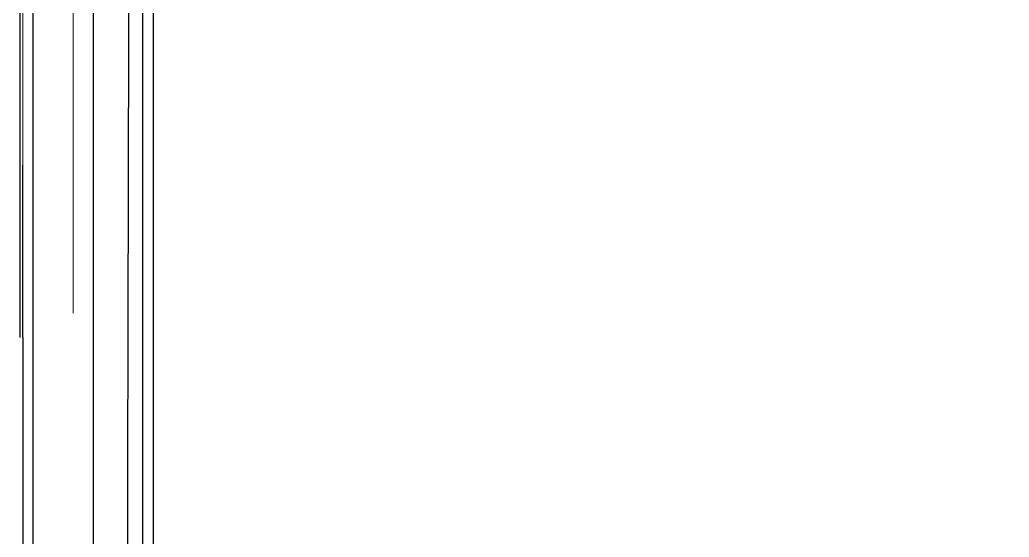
# Model space of a CAD drawing. Header units: millimetres. Extents: x -625 to 415037, y -3642 to 102118.
# Drawn here: x 107168 to 109153, y 4730 to 5768 of the extents above; entities that cross this region are included whole.
import ezdxf

# ---------------------------------------------------------------- set-up
doc = ezdxf.new("R2010")
doc.units = ezdxf.units.MM
doc.linetypes.add('Осевая', pattern=[6350, 1270, -952.5, 3175, -952.5])
doc.layers.add('A-GENM-3', color=7, linetype='Continuous', lineweight=5)
doc.layers.add('Оси-2', color=7, linetype='Осевая', lineweight=9)

# ---------------------------------------------------------------- blocks, each defined once
blk = doc.blocks.new('Рисунок_горы - Рисунок_горы-31934381-Объем проектирования 1 этажа')
at = {"layer": 'A-GENM-3'}
for p, q in [((107109, 6202.7), (107109, 5509.4)), ((107109, 5509.4), (107109, 5508.9)), ((107109, 5508.9), (107109, 5509.4)), ((107109, 5509.4), (107109, 170.3)), ((107109, 5474.8), (107109, 5481.3)), ((107109, 5410.9), (107109, 5473.2)), ((107109, 5473.2), (107109, 5410.9)), ((107109, 4718.9), (107109, 5335.8)), ((107109, 5202.8), (107109, 5327.3)), ((107109, 5327.3), (107109, 5202.8)), ((107109, 5182.5), (107109, 5181.1)), ((107109, 5181.1), (107109, 5059.9))]:
    blk.add_line(p, q, dxfattribs=at)
for points, knots in [([(107109, 5494.8), (107109, 5494.8), (107109, 5527.7), (107109, 5567.6), (107109, 5608.6)], [0.5, 0.5, 0.5, 0.5, 0.50000001, 0.51610652, 0.51610652, 0.51610652, 0.51610652]), ([(107109, 5508.9), (107109, 5508.9), (107109, 5508.2), (107109, 5507.5), (107109, 5506.8)], [0.1333333333, 0.1333333333, 0.1333333333, 0.1333333333, 0.1333333433, 0.1342484748, 0.1342484748, 0.1342484748, 0.1342484748]), ([(107109, 5473.2), (107109, 5473.2), (107109, 5481.2), (107109, 5486.6), (107109, 5494.8)], [0.46666667, 0.46666667, 0.46666667, 0.46666667, 0.46666668, 0.5, 0.5, 0.5, 0.5]), ([(107109, 5494.8), (107109, 5494.8), (107109, 5486.6), (107109, 5481.2), (107109, 5473.2)], [0.467625899, 0.467625899, 0.467625899, 0.467625899, 0.467625909, 0.474820144, 0.474820144, 0.474820144, 0.474820144]), ([(107109, 5481.3), (107109, 5481.3), (107109, 5481.7), (107109, 5482.1), (107109, 5482.5)], [0.358208955, 0.358208955, 0.358208955, 0.358208955, 0.358208965, 0.359714353, 0.359714353, 0.359714353, 0.359714353]), ([(107109, 5447), (107109, 5447), (107109, 5447.7), (107109, 5448.5), (107109, 5449.4)], [0.328358209, 0.328358209, 0.328358209, 0.328358209, 0.328358219, 0.330155979, 0.330155979, 0.330155979, 0.330155979]), ([(107109, 5400.7), (107109, 5400.7), (107109, 5421.8), (107109, 5424.6), (107109, 5431.1)], [0.313432836, 0.313432836, 0.313432836, 0.313432836, 0.313432846, 0.32329993, 0.32329993, 0.32329993, 0.32329993]), ([(107109, 5412.6), (107109, 5412.6), (107109, 5381.3), (107109, 5348.9), (107109, 5322.1)], [0.16666667, 0.16666667, 0.16666667, 0.16666667, 0.16666668, 0.2, 0.2, 0.2, 0.2]), ([(107109, 5391.1), (107109, 5391.1), (107109, 5399.8), (107109, 5403), (107109, 5410.9)], [0.4, 0.4, 0.4, 0.4, 0.40000001, 0.43333333, 0.43333333, 0.43333333, 0.43333333]), ([(107109, 5410.9), (107109, 5410.9), (107109, 5403), (107109, 5399.8), (107109, 5391.1)], [0.482014388, 0.482014388, 0.482014388, 0.482014388, 0.482014398, 0.489208633, 0.489208633, 0.489208633, 0.489208633]), ([(107109, 5327.3), (107109, 5327.3), (107109, 5345.9), (107109, 5365.8), (107109, 5391.1)], [0.36666667, 0.36666667, 0.36666667, 0.36666667, 0.36666668, 0.4, 0.4, 0.4, 0.4]), ([(107109, 5391.1), (107109, 5391.1), (107109, 5365.8), (107109, 5345.9), (107109, 5327.3)], [0.489208633, 0.489208633, 0.489208633, 0.489208633, 0.489208643, 0.496402878, 0.496402878, 0.496402878, 0.496402878]), ([(107109, 5335.8), (107109, 5335.8), (107109, 5337.2), (107109, 5339), (107109, 5341)], [0.298507463, 0.298507463, 0.298507463, 0.298507463, 0.298507473, 0.300719341, 0.300719341, 0.300719341, 0.300719341]), ([(107109, 5322.1), (107109, 5322.1), (107109, 5294.4), (107109, 5274.4), (107109, 5251.1)], [0.2, 0.2, 0.2, 0.2, 0.20000001, 0.23333333, 0.23333333, 0.23333333, 0.23333333]), ([(107109, 5251.1), (107109, 5251.1), (107109, 5239.5), (107109, 5229.1), (107109, 5217.1)], [0.23333333, 0.23333333, 0.23333333, 0.23333333, 0.23333334, 0.26666667, 0.26666667, 0.26666667, 0.26666667]), ([(107109, 5220.4), (107109, 5220.4), (107109, 5212.9), (107109, 5206.7), (107109, 5201.8)], [0.33333333, 0.33333333, 0.33333333, 0.33333333, 0.33333334, 0.40990975, 0.40990975, 0.40990975, 0.40990975]), ([(107109, 5217.1), (107109, 5217.1), (107109, 5206.1), (107109, 5190), (107109, 5182.5)], [0.26666667, 0.26666667, 0.26666667, 0.26666667, 0.26666668, 0.3, 0.3, 0.3, 0.3]), ([(107109, 5202.8), (107109, 5202.8), (107109, 5190.1), (107109, 5187.2), (107109, 5182.5)], [0.503597122, 0.503597122, 0.503597122, 0.503597122, 0.503597132, 0.510791367, 0.510791367, 0.510791367, 0.510791367]), ([(107109, 5059.9), (107109, 5059.9), (107109, 5048.8), (107109, 5037.4), (107109, 5026.3)], [0.525179856, 0.525179856, 0.525179856, 0.525179856, 0.525179866, 0.529081731, 0.529081731, 0.529081731, 0.529081731]), ([(107109, 5042), (107109, 5042), (107109, 5043.5), (107109, 5044.7), (107109, 5045.8)], [0.25, 0.25, 0.25, 0.25, 0.25000001, 0.26021117, 0.26021117, 0.26021117, 0.26021117]), ([(107109, 4960), (107109, 4960), (107109, 4946.2), (107109, 4933.4), (107109, 4925.2)], [0.25, 0.25, 0.25, 0.25, 0.25, 0.370927, 0.370927, 0.370927, 0.370927]), ([(107109, 4936.1), (107109, 4936.1), (107109, 4917.3), (107109, 4904.1), (107109, 4895.7)], [0.5, 0.5, 0.5, 0.5, 0.50000001, 0.59083144, 0.59083144, 0.59083144, 0.59083144])]:
    blk.add_open_spline(points, degree=3, knots=knots, dxfattribs=at)
for points in [[(107109, 5608.6), (107109, 5567.6), (107109, 5527.7), (107109, 5494.8)], [(107109, 5508.8), (107109, 5508.8), (107109, 5508.8), (107109, 5508.9)], [(107109, 5508.8), (107109, 5508.8), (107109, 5508.8), (107109, 5508.8)], [(107109, 5508.8), (107109, 5508.8), (107109, 5508.8), (107109, 5508.8)], [(107109, 5508.5), (107109, 5508.6), (107109, 5508.7), (107109, 5508.8)], [(107109, 5508.3), (107109, 5508.4), (107109, 5508.5), (107109, 5508.5)], [(107109, 5508.2), (107109, 5508.2), (107109, 5508.3), (107109, 5508.3)], [(107109, 5508.2), (107109, 5508.2), (107109, 5508.2), (107109, 5508.2)], [(107109, 5507.8), (107109, 5507.9), (107109, 5508), (107109, 5508.2)], [(107109, 5507.5), (107109, 5507.6), (107109, 5507.7), (107109, 5507.8)], [(107109, 5507.3), (107109, 5507.3), (107109, 5507.4), (107109, 5507.5)], [(107109, 5507.2), (107109, 5507.2), (107109, 5507.2), (107109, 5507.3)], [(107109, 5506.9), (107109, 5507), (107109, 5507.1), (107109, 5507.2)], [(107109, 5506.9), (107109, 5506.9), (107109, 5506.9), (107109, 5506.9)], [(107109, 5506.9), (107109, 5506.9), (107109, 5506.9), (107109, 5506.9)], [(107109, 5506.8), (107109, 5506.9), (107109, 5506.9), (107109, 5506.9)], [(107109, 5506.8), (107109, 5506.8), (107109, 5506.7), (107109, 5506.7)], [(107109, 5506.8), (107109, 5506.8), (107109, 5506.8), (107109, 5506.8)], [(107109, 5506.6), (107109, 5506.6), (107109, 5506.7), (107109, 5506.8)], [(107109, 5506.7), (107109, 5506.7), (107109, 5506.7), (107109, 5506.6)], [(107109, 5506.7), (107109, 5506.7), (107109, 5506.7), (107109, 5506.7)], [(107109, 5506.6), (107109, 5506.6), (107109, 5506.5), (107109, 5506.4)], [(107109, 5506.6), (107109, 5506.6), (107109, 5506.6), (107109, 5506.6)], [(107109, 5506.3), (107109, 5506.4), (107109, 5506.5), (107109, 5506.6)], [(107109, 5506.4), (107109, 5505.9), (107109, 5505.3), (107109, 5504.8)], [(107109, 5506.3), (107109, 5506.3), (107109, 5506.3), (107109, 5506.3)], [(107109, 5506.2), (107109, 5506.2), (107109, 5506.3), (107109, 5506.3)], [(107109, 5506), (107109, 5506.1), (107109, 5506.1), (107109, 5506.2)], [(107109, 5505.8), (107109, 5505.8), (107109, 5505.9), (107109, 5506)], [(107109, 5505.7), (107109, 5505.7), (107109, 5505.8), (107109, 5505.8)], [(107109, 5505.6), (107109, 5505.7), (107109, 5505.7), (107109, 5505.7)], [(107109, 5505.6), (107109, 5505.6), (107109, 5505.6), (107109, 5505.6)], [(107109, 5504.7), (107109, 5505), (107109, 5505.3), (107109, 5505.6)], [(107109, 5504.8), (107109, 5487.3), (107109, 5463.5), (107109, 5441)], [(107109, 5504.6), (107109, 5504.6), (107109, 5504.7), (107109, 5504.7)], [(107109, 5504.6), (107109, 5504.6), (107109, 5504.6), (107109, 5504.6)], [(107109, 5504.6), (107109, 5504.6), (107109, 5504.6), (107109, 5504.6)], [(107109, 5504.6), (107109, 5504.6), (107109, 5504.6), (107109, 5504.6)], [(107109, 5504.5), (107109, 5504.6), (107109, 5504.6), (107109, 5504.6)], [(107109, 5504.5), (107109, 5504.5), (107109, 5504.5), (107109, 5504.5)], [(107109, 5504.5), (107109, 5504.5), (107109, 5504.5), (107109, 5504.5)], [(107109, 5504.5), (107109, 5504.5), (107109, 5504.5), (107109, 5504.5)], [(107109, 5504.4), (107109, 5504.4), (107109, 5504.4), (107109, 5504.5)], [(107109, 5504.4), (107109, 5504.4), (107109, 5504.4), (107109, 5504.4)], [(107109, 5504.3), (107109, 5504.4), (107109, 5504.4), (107109, 5504.4)], [(107109, 5504.3), (107109, 5504.3), (107109, 5504.3), (107109, 5504.3)], [(107109, 5504.3), (107109, 5504.3), (107109, 5504.3), (107109, 5504.3)], [(107109, 5504.3), (107109, 5504.3), (107109, 5504.3), (107109, 5504.3)], [(107109, 5504.3), (107109, 5504.3), (107109, 5504.3), (107109, 5504.3)], [(107109, 5504.1), (107109, 5504.2), (107109, 5504.2), (107109, 5504.3)], [(107109, 5503.9), (107109, 5504), (107109, 5504), (107109, 5504.1)], [(107109, 5503.8), (107109, 5503.8), (107109, 5503.8), (107109, 5503.9)], [(107109, 5503.6), (107109, 5503.6), (107109, 5503.7), (107109, 5503.8)], [(107109, 5503.6), (107109, 5503.6), (107109, 5503.6), (107109, 5503.6)], [(107109, 5503.3), (107109, 5503.4), (107109, 5503.5), (107109, 5503.6)], [(107109, 5503.2), (107109, 5503.2), (107109, 5503.3), (107109, 5503.3)], [(107109, 5503.2), (107109, 5503.2), (107109, 5503.2), (107109, 5503.2)], [(107109, 5503.1), (107109, 5503.1), (107109, 5503.2), (107109, 5503.2)], [(107109, 5503.1), (107109, 5503.1), (107109, 5503.1), (107109, 5503.1)], [(107109, 5502.6), (107109, 5502.8), (107109, 5502.9), (107109, 5503.1)], [(107109, 5502.6), (107109, 5502.6), (107109, 5502.6), (107109, 5502.6)], [(107109, 5502.2), (107109, 5502.3), (107109, 5502.5), (107109, 5502.6)], [(107109, 5502.2), (107109, 5502.2), (107109, 5502.2), (107109, 5502.2)], [(107109, 5502.2), (107109, 5502.2), (107109, 5502.2), (107109, 5502.2)], [(107109, 5502), (107109, 5502), (107109, 5502.1), (107109, 5502.2)], [(107109, 5501.7), (107109, 5501.8), (107109, 5501.9), (107109, 5502)], [(107109, 5501.7), (107109, 5501.7), (107109, 5501.7), (107109, 5501.7)], [(107109, 5501.6), (107109, 5501.6), (107109, 5501.7), (107109, 5501.7)], [(107109, 5501.6), (107109, 5501.6), (107109, 5501.6), (107109, 5501.6)], [(107109, 5501.5), (107109, 5501.5), (107109, 5501.5), (107109, 5501.6)], [(107109, 5500.5), (107109, 5500.9), (107109, 5501.2), (107109, 5501.5)], [(107109, 5500.5), (107109, 5500.5), (107109, 5500.5), (107109, 5500.5)], [(107109, 5500.4), (107109, 5500.5), (107109, 5500.5), (107109, 5500.5)], [(107109, 5496.2), (107109, 5497.5), (107109, 5498.9), (107109, 5500.4)], [(107109, 5495.9), (107109, 5496), (107109, 5496.1), (107109, 5496.2)], [(107109, 5495.8), (107109, 5495.9), (107109, 5495.9), (107109, 5495.9)], [(107109, 5495.8), (107109, 5495.8), (107109, 5495.8), (107109, 5495.8)], [(107109, 5495.8), (107109, 5495.8), (107109, 5495.8), (107109, 5495.8)], [(107109, 5495.7), (107109, 5495.7), (107109, 5495.7), (107109, 5495.8)], [(107109, 5489.4), (107109, 5491.1), (107109, 5493.2), (107109, 5495.7)], [(107109, 5489.2), (107109, 5489.3), (107109, 5489.3), (107109, 5489.4)], [(107109, 5489.2), (107109, 5489.2), (107109, 5489.2), (107109, 5489.2)], [(107109, 5489.1), (107109, 5489.2), (107109, 5489.2), (107109, 5489.2)], [(107109, 5489.1), (107109, 5489.1), (107109, 5489.1), (107109, 5489.1)], [(107109, 5489.1), (107109, 5489.1), (107109, 5489.1), (107109, 5489.1)], [(107109, 5486.1), (107109, 5487), (107109, 5488), (107109, 5489.1)], [(107109, 5486), (107109, 5486), (107109, 5486.1), (107109, 5486.1)], [(107109, 5485.9), (107109, 5485.9), (107109, 5486), (107109, 5486)], [(107109, 5485.9), (107109, 5485.9), (107109, 5485.9), (107109, 5485.9)], [(107109, 5485.9), (107109, 5485.9), (107109, 5485.9), (107109, 5485.9)], [(107109, 5485.9), (107109, 5485.9), (107109, 5485.9), (107109, 5485.9)], [(107109, 5482.6), (107109, 5483.5), (107109, 5484.6), (107109, 5485.9)], [(107109, 5482.5), (107109, 5482.5), (107109, 5482.6), (107109, 5482.6)], [(107109, 5482.5), (107109, 5482.5), (107109, 5482.5), (107109, 5482.5)], [(107109, 5482.5), (107109, 5482.5), (107109, 5482.5), (107109, 5482.5)], [(107109, 5474.8), (107109, 5474.8), (107109, 5474.8), (107109, 5474.8)], [(107109, 5474.7), (107109, 5474.8), (107109, 5474.8), (107109, 5474.8)], [(107109, 5474.7), (107109, 5474.7), (107109, 5474.7), (107109, 5474.7)], [(107109, 5468.6), (107109, 5471), (107109, 5473.1), (107109, 5474.7)], [(107109, 5468.3), (107109, 5468.4), (107109, 5468.5), (107109, 5468.6)], [(107109, 5468.2), (107109, 5468.2), (107109, 5468.2), (107109, 5468.3)], [(107109, 5468.1), (107109, 5468.1), (107109, 5468.2), (107109, 5468.2)], [(107109, 5468.1), (107109, 5468.1), (107109, 5468.1), (107109, 5468.1)], [(107109, 5468), (107109, 5468), (107109, 5468), (107109, 5468.1)], [(107109, 5460.3), (107109, 5462.9), (107109, 5465.6), (107109, 5468)], [(107109, 5460), (107109, 5460.1), (107109, 5460.2), (107109, 5460.3)], [(107109, 5460), (107109, 5460), (107109, 5460), (107109, 5460)], [(107109, 5459.9), (107109, 5459.9), (107109, 5460), (107109, 5460)], [(107109, 5459.9), (107109, 5459.9), (107109, 5459.9), (107109, 5459.9)], [(107109, 5459.6), (107109, 5459.7), (107109, 5459.8), (107109, 5459.9)], [(107109, 5459.5), (107109, 5459.6), (107109, 5459.6), (107109, 5459.6)], [(107109, 5459.5), (107109, 5459.5), (107109, 5459.5), (107109, 5459.5)], [(107109, 5459.2), (107109, 5459.3), (107109, 5459.4), (107109, 5459.5)], [(107109, 5459), (107109, 5459.1), (107109, 5459.1), (107109, 5459.2)], [(107109, 5458.9), (107109, 5458.9), (107109, 5458.9), (107109, 5459)], [(107109, 5458.8), (107109, 5458.9), (107109, 5458.9), (107109, 5458.9)], [(107109, 5458.6), (107109, 5458.7), (107109, 5458.8), (107109, 5458.8)], [(107109, 5458.3), (107109, 5458.4), (107109, 5458.5), (107109, 5458.6)], [(107109, 5458.1), (107109, 5458.1), (107109, 5458.2), (107109, 5458.3)], [(107109, 5457.8), (107109, 5457.9), (107109, 5458), (107109, 5458.1)], [(107109, 5457.5), (107109, 5457.6), (107109, 5457.7), (107109, 5457.8)], [(107109, 5457.2), (107109, 5457.3), (107109, 5457.4), (107109, 5457.5)], [(107109, 5457.2), (107109, 5457.2), (107109, 5457.2), (107109, 5457.2)], [(107109, 5456.9), (107109, 5457), (107109, 5457.1), (107109, 5457.2)], [(107109, 5456.7), (107109, 5456.8), (107109, 5456.8), (107109, 5456.9)], [(107109, 5456.6), (107109, 5456.6), (107109, 5456.7), (107109, 5456.7)], [(107109, 5456.4), (107109, 5456.4), (107109, 5456.5), (107109, 5456.6)], [(107109, 5456.3), (107109, 5456.3), (107109, 5456.3), (107109, 5456.4)], [(107109, 5456.3), (107109, 5456.3), (107109, 5456.3), (107109, 5456.3)], [(107109, 5456.2), (107109, 5456.3), (107109, 5456.3), (107109, 5456.3)], [(107109, 5456.2), (107109, 5456.2), (107109, 5456.2), (107109, 5456.2)], [(107109, 5455.9), (107109, 5456), (107109, 5456.1), (107109, 5456.2)], [(107109, 5455.7), (107109, 5455.8), (107109, 5455.9), (107109, 5455.9)], [(107109, 5455.6), (107109, 5455.7), (107109, 5455.7), (107109, 5455.7)], [(107109, 5455.6), (107109, 5455.6), (107109, 5455.6), (107109, 5455.6)], [(107109, 5455.3), (107109, 5455.4), (107109, 5455.5), (107109, 5455.6)], [(107109, 5455.1), (107109, 5455.2), (107109, 5455.3), (107109, 5455.3)], [(107109, 5455.1), (107109, 5455.1), (107109, 5455.1), (107109, 5455.1)], [(107109, 5455), (107109, 5455), (107109, 5455.1), (107109, 5455.1)], [(107109, 5455), (107109, 5455), (107109, 5455), (107109, 5455)], [(107109, 5454.9), (107109, 5454.9), (107109, 5454.9), (107109, 5455)], [(107109, 5454.9), (107109, 5454.9), (107109, 5454.9), (107109, 5454.9)], [(107109, 5454.9), (107109, 5454.9), (107109, 5454.9), (107109, 5454.9)], [(107109, 5454.9), (107109, 5454.9), (107109, 5454.9), (107109, 5454.9)], [(107109, 5454.8), (107109, 5454.8), (107109, 5454.8), (107109, 5454.9)], [(107109, 5454.8), (107109, 5454.8), (107109, 5454.8), (107109, 5454.8)], [(107109, 5454.8), (107109, 5454.8), (107109, 5454.8), (107109, 5454.8)], [(107109, 5454.7), (107109, 5454.8), (107109, 5454.8), (107109, 5454.8)], [(107109, 5454.7), (107109, 5454.7), (107109, 5454.7), (107109, 5454.7)], [(107109, 5454.7), (107109, 5454.7), (107109, 5454.7), (107109, 5454.7)], [(107109, 5454.7), (107109, 5454.7), (107109, 5454.7), (107109, 5454.7)], [(107109, 5454.6), (107109, 5454.7), (107109, 5454.7), (107109, 5454.7)], [(107109, 5454.6), (107109, 5454.6), (107109, 5454.6), (107109, 5454.6)], [(107109, 5454.6), (107109, 5454.6), (107109, 5454.6), (107109, 5454.6)], [(107109, 5454.6), (107109, 5454.6), (107109, 5454.6), (107109, 5454.6)], [(107109, 5454.5), (107109, 5454.5), (107109, 5454.6), (107109, 5454.6)], [(107109, 5454.5), (107109, 5454.5), (107109, 5454.5), (107109, 5454.5)], [(107109, 5454.5), (107109, 5454.5), (107109, 5454.5), (107109, 5454.5)], [(107109, 5454.5), (107109, 5454.5), (107109, 5454.5), (107109, 5454.5)], [(107109, 5454.4), (107109, 5454.4), (107109, 5454.5), (107109, 5454.5)], [(107109, 5454.4), (107109, 5454.4), (107109, 5454.4), (107109, 5454.4)], [(107109, 5454.4), (107109, 5454.4), (107109, 5454.4), (107109, 5454.4)], [(107109, 5454.4), (107109, 5454.4), (107109, 5454.4), (107109, 5454.4)], [(107109, 5454.3), (107109, 5454.3), (107109, 5454.3), (107109, 5454.4)], [(107109, 5454.3), (107109, 5454.3), (107109, 5454.3), (107109, 5454.3)], [(107109, 5454.3), (107109, 5454.3), (107109, 5454.3), (107109, 5454.3)], [(107109, 5454.3), (107109, 5454.3), (107109, 5454.3), (107109, 5454.3)], [(107109, 5454.2), (107109, 5454.2), (107109, 5454.2), (107109, 5454.3)], [(107109, 5454.2), (107109, 5454.2), (107109, 5454.2), (107109, 5454.2)], [(107109, 5454.2), (107109, 5454.2), (107109, 5454.2), (107109, 5454.2)], [(107109, 5454.1), (107109, 5454.2), (107109, 5454.2), (107109, 5454.2)], [(107109, 5454.1), (107109, 5454.1), (107109, 5454.1), (107109, 5454.1)], [(107109, 5449.9), (107109, 5451.1), (107109, 5452.6), (107109, 5454.1)], [(107109, 5449.6), (107109, 5449.7), (107109, 5449.8), (107109, 5449.9)], [(107109, 5449.6), (107109, 5449.6), (107109, 5449.6), (107109, 5449.6)], [(107109, 5449.5), (107109, 5449.5), (107109, 5449.5), (107109, 5449.6)], [(107109, 5449.4), (107109, 5449.4), (107109, 5449.5), (107109, 5449.5)], [(107109, 5449.4), (107109, 5449.4), (107109, 5449.4), (107109, 5449.4)], [(107109, 5443.6), (107109, 5444.7), (107109, 5445.8), (107109, 5447)], [(107109, 5443.3), (107109, 5443.4), (107109, 5443.5), (107109, 5443.6)], [(107109, 5443.3), (107109, 5443.3), (107109, 5443.3), (107109, 5443.3)], [(107109, 5443.2), (107109, 5443.2), (107109, 5443.2), (107109, 5443.3)], [(107109, 5443.1), (107109, 5443.2), (107109, 5443.2), (107109, 5443.2)], [(107109, 5443.1), (107109, 5443.1), (107109, 5443.1), (107109, 5443.1)], [(107109, 5435.7), (107109, 5437.7), (107109, 5440.1), (107109, 5443.1)], [(107109, 5441), (107109, 5441), (107109, 5441), (107109, 5441)], [(107109, 5441), (107109, 5431), (107109, 5421.3), (107109, 5412.6)], [(107109, 5435.5), (107109, 5435.6), (107109, 5435.6), (107109, 5435.7)], [(107109, 5435.7), (107109, 5435.7), (107109, 5435.7), (107109, 5435.7)], [(107109, 5435.3), (107109, 5435.4), (107109, 5435.5), (107109, 5435.5)], [(107109, 5435.3), (107109, 5435.3), (107109, 5435.3), (107109, 5435.3)], [(107109, 5435.3), (107109, 5435.3), (107109, 5435.3), (107109, 5435.3)], [(107109, 5435.2), (107109, 5435.2), (107109, 5435.2), (107109, 5435.3)], [(107109, 5435.2), (107109, 5435.2), (107109, 5435.2), (107109, 5435.2)], [(107109, 5431.8), (107109, 5432.8), (107109, 5433.9), (107109, 5435.2)], [(107109, 5431.6), (107109, 5431.7), (107109, 5431.7), (107109, 5431.8)], [(107109, 5431.6), (107109, 5431.6), (107109, 5431.6), (107109, 5431.6)], [(107109, 5431.6), (107109, 5431.6), (107109, 5431.6), (107109, 5431.6)], [(107109, 5431.5), (107109, 5431.5), (107109, 5431.5), (107109, 5431.6)], [(107109, 5431.5), (107109, 5431.5), (107109, 5431.5), (107109, 5431.5)], [(107109, 5431.1), (107109, 5431.2), (107109, 5431.4), (107109, 5431.5)], [(107109, 5341), (107109, 5352.6), (107109, 5373.7), (107109, 5400.7)], [(107109, 5292.4), (107109, 5315.5), (107109, 5267.8), (107109, 5220.4)], [(107109, 5260.7), (107109, 5276.5), (107109, 5286.7), (107109, 5292.4)], [(107109, 5208.6), (107109, 5221.7), (107109, 5239.7), (107109, 5260.7)], [(107109, 5187.4), (107109, 5190.5), (107109, 5194.6), (107109, 5202.8)], [(107109, 4996.9), (107109, 5086.6), (107109, 5046.4), (107109, 4960)], [(107109, 5044.2), (107109, 5027), (107109, 4982.4), (107109, 4936.1)], [(107109, 4997.1), (107109, 5021), (107109, 5029.3), (107109, 5042)], [(107109, 4899.9), (107109, 4919.6), (107109, 4955.5), (107109, 4997.1)], [(107109, 4937.6), (107109, 4952.7), (107109, 4974.4), (107109, 4996.9)]]:
    blk.add_open_spline(points, degree=3, dxfattribs=at)

msp = doc.modelspace()

# ---------------------------------------------------------------- linework, layer by layer
for p, q in [((107194.7, 13.9), (107194.7, 10463.9)), ((107414.7, 2263.9), (107414.7, 10463.9)), ((107314.7, 10253.9), (107314.7, 24.4)), ((107315.7, 24.4), (107315.7, 10253.9)), ((107435.7, 2344.9), (107435.7, 10242.9)), ((107167.7, 6371.1), (107167.7, 5131.9)), ((107168.7, 5131.9), (107168.7, 6371.1)), ((107173.7, 5477.1), (107174.7, 5477.1)), ((107173.7, 5312.9), (107174.7, 5312.9)), ((107167.7, 5131.9), (107168.7, 5131.9)), ((107174.7, 5130.8), (107173.7, 5130.8)), ((107173.7, 5130.8), (107173.7, 4829.2)), ((107173.7, 4829.2), (107173.7, 4689.2)), ((107174.7, 4829.2), (107173.7, 4829.2)), ((107173.7, 4817.3), (107174.7, 4817.3))]:
    msp.add_line(p, q)
at = {"flags": 128}
msp.add_lwpolyline([(109655.5, 2223.1), (109674, 10121.1), (107396, 10126.4), (107377.5, 2228.4)], close=True, dxfattribs=at)
for points in [[(107167.7, 5486.4), (107167.7, 5397.1), (107167.7, 5278.9), (107167.7, 5131.9)], [(107168.7, 5131.9), (107168.7, 5278.9), (107168.7, 5397.1), (107168.7, 5486.4)], [(107173.7, 5312.9), (107173.7, 5386.1), (107173.7, 5440.8), (107173.7, 5477.1)], [(107173.7, 5130.8), (107173.7, 5188.8), (107173.7, 5249.5), (107173.7, 5312.9)]]:
    msp.add_open_spline(points, degree=3)
at = {"layer": 'Оси-2'}
msp.add_line((107274.7, 2957.7), (107274.7, 16892.2), dxfattribs=at)

# ---------------------------------------------------------------- block references
msp.add_blockref('Рисунок_горы - Рисунок_горы-31934381-Объем проектирования 1 этажа', (64.7, -136.1))

doc.saveas('drawing.dxf')
